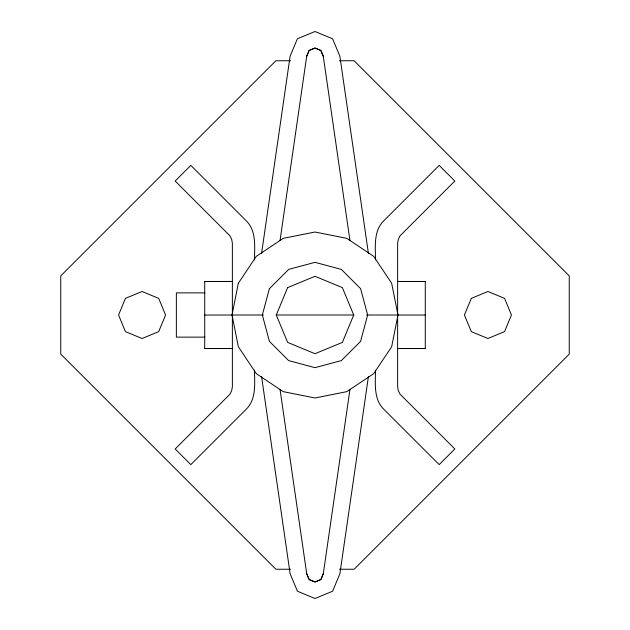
<?xml version="1.0" encoding="UTF-8"?>
<svg xmlns="http://www.w3.org/2000/svg" width="630" height="630" viewBox="0 0 630 630"><rect width="100%" height="100%" fill="white"/><g stroke="black" fill="none" stroke-linecap="round" stroke-linejoin="round"><path stroke-width="0.94" d="M261.56 253.543L290.091 56.314L297.384 38.769L314.984 31.5L332.585 38.769L339.877 56.314L368.44 253.543M280.043 240.479L306.692 56.314L309.117 50.447L314.984 48.022L320.851 50.447L323.284 56.314L349.949 240.479M280.051 389.521L306.716 573.686L309.149 579.553L315.016 581.978L320.883 579.553L323.308 573.686L349.957 389.521M368.44 376.457L339.909 573.686L332.616 591.231L315.016 598.5L297.415 591.231L290.123 573.686L261.56 376.457M306.692 56.314L309.117 50.463L314.984 48.045L320.851 50.463L323.284 56.314M323.308 573.686L320.883 579.537L315.016 581.955L309.149 579.537L306.716 573.686M290.556 60.756L275.885 60.756L60.756 275.885L60.756 354.115L275.885 569.244L290.556 569.244M339.444 60.756L354.115 60.756L569.244 275.885L569.244 354.115L354.115 569.244L339.444 569.244M232.375 281.445L204.718 281.445L204.718 348.555L232.375 348.555M397.625 281.445L425.281 281.445L425.281 348.555L397.625 348.555M204.718 281.492L232.375 281.492M397.625 281.492L425.281 281.492M204.876 292.871L176.361 292.871L176.361 337.129L204.876 337.129M204.718 315.047L263.45 315M276.216 315L353.784 315M366.55 315L425.281 315.047M204.718 348.516L232.375 348.516M397.625 348.516L425.281 348.516M375.496 259.875C375.448 246.385 373.314 230.312 384.426 220.154L439.189 165.391L454.836 181.038L400.074 235.793L398.325 239.298L397.625 243.141L397.625 386.859L398.325 390.71L400.074 394.207L454.836 448.969L439.189 464.617L384.426 409.854C373.314 399.688 375.448 383.615 375.496 370.125M254.504 259.875C254.552 246.385 256.686 230.312 245.574 220.146L190.811 165.383L175.164 181.03L229.926 235.793L231.675 239.29L232.375 243.141L232.375 386.859L231.675 390.702L229.926 394.207L175.164 448.962L190.811 464.609L245.574 409.847C256.686 399.688 254.552 383.615 254.504 370.125M238.337 283.248L232.021 315.008L238.345 346.76L256.331 373.677L283.248 391.663L315.008 397.979L346.76 391.655L373.677 373.669L391.663 346.752L397.979 314.992L391.655 283.24L373.669 256.323L346.752 238.337L314.992 232.021L283.24 238.345L256.323 256.331L238.337 283.248M269.396 288.674L262.34 315.008L269.396 341.334L288.674 360.612L315 367.668L341.334 360.604L360.604 341.334L367.66 315L360.604 288.666L341.326 269.396L315 262.34L288.666 269.396L269.396 288.674M125.441 298.376L118.558 315L125.441 331.624L142.065 338.507L158.689 331.624L165.58 315L158.689 298.376L142.065 291.493L125.441 298.376M287.619 287.627L276.279 315.008L287.619 342.381L315 353.721L342.381 342.381L353.721 315L342.381 287.619L315 276.279L287.619 287.627M471.311 298.376L464.42 315L471.311 331.624L487.935 338.507L504.559 331.624L511.442 315L504.559 298.376L487.935 291.493L471.311 298.376"/></g></svg>
